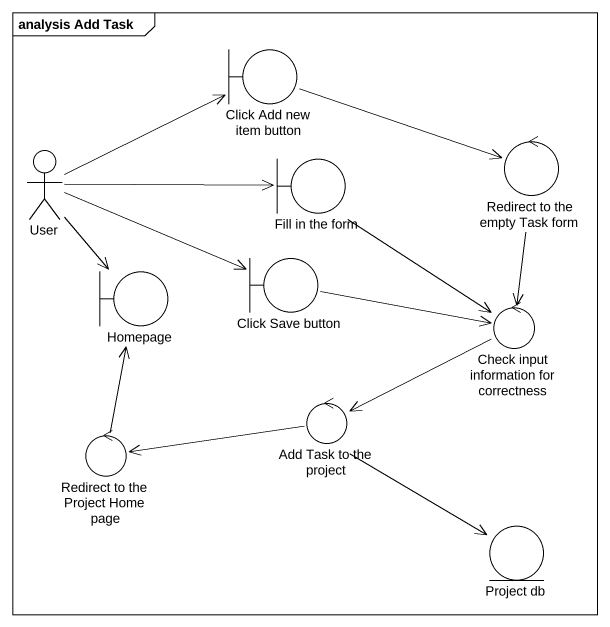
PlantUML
@startuml
mainframe analysis Add Task
boundary "Click Add new item button" as Click_Add_new_item_button
actor User
boundary "Fill in the form" as Fill_in_the_form
control "Redirect to the empty Task form" as Redirect_to_the_empty_Task
boundary Homepage
boundary "Click Save button" as Click_Save_button
control "Check input information for correctness" as Check_input_information_for
control "Redirect to the Project Home page" as Redirect_to_the_Project
control "Add Task to the project" as Add_Task_to_the_project
entity "Project db" as Project_db
Click_Add_new_item_button -right-> Redirect_to_the_empty_Task
User -right-> Click_Add_new_item_button
User -right-> Fill_in_the_form
User --> Homepage
User -right-> Click_Save_button
Fill_in_the_form --> Check_input_information_for
Redirect_to_the_empty_Task --> Check_input_information_for
Click_Save_button -right-> Check_input_information_for
Check_input_information_for -left-> Add_Task_to_the_project
Redirect_to_the_Project -up-> Homepage
Add_Task_to_the_project -left-> Redirect_to_the_Project
Add_Task_to_the_project --> Project_db
@enduml
